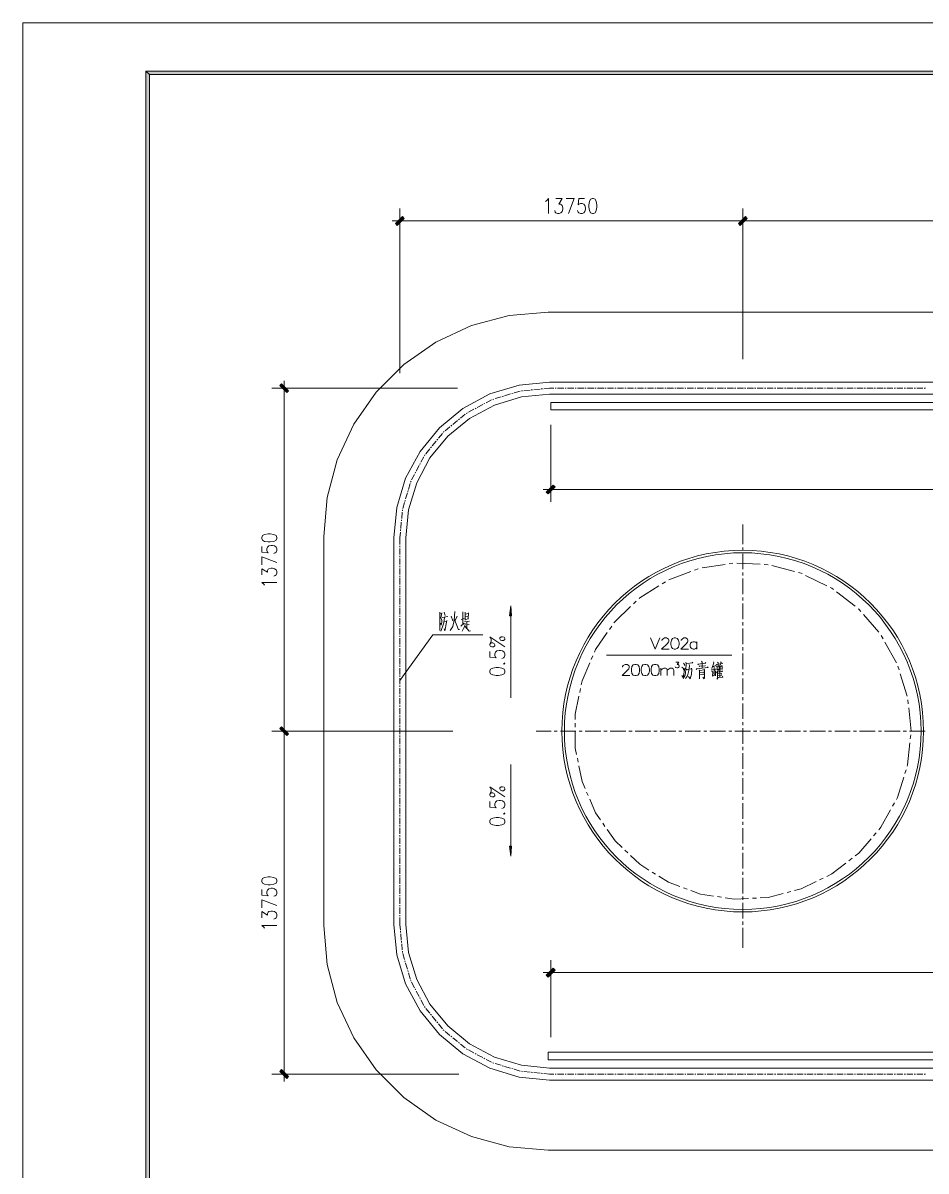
# Model space of a CAD drawing. Header units: millimetres. Extents: x -30643 to 86172, y -19411 to 63186.
# Drawn here: x -30643 to 4961, y 17923 to 63186 of the extents above; entities that cross this region are included whole.
import ezdxf

# ---------------------------------------------------------------- set-up
doc = ezdxf.new("R2010")
doc.units = ezdxf.units.MM

msp = doc.modelspace()

# ---------------------------------------------------------------- hatches: boundary and pattern name
h = msp.add_hatch(color=0)
h.dxf.hatch_style = 2
h.paths.add_polyline_path([(84274, 61288), (84137, 61150), (-25658, 61150), (-25796, 61288)])
h = msp.add_hatch(color=0)
h.dxf.hatch_style = 2
h.paths.add_polyline_path([(-25796, 61288), (-25658, 61150), (-25658, -17375), (-25796, -17513)])
h = msp.add_hatch(color=0)
h.dxf.hatch_style = 2
h.paths.add_polyline_path([(-15684, 55552), (-15614, 55482), (-15889, 55207), (-15959, 55276)])
h = msp.add_hatch(color=0)
h.dxf.hatch_style = 2
h.paths.add_polyline_path([(-2369, 55207), (-2438, 55276), (-2163, 55552), (-2094, 55482)])
h = msp.add_hatch(color=0)
h.dxf.hatch_style = 2
h.paths.add_polyline_path([(-2163, 55552), (-2094, 55482), (-2369, 55207), (-2438, 55276)])
h = msp.add_hatch(color=0)
h.dxf.hatch_style = 2
h.paths.add_polyline_path([(-20170, 48686), (-20240, 48616), (-20515, 48891), (-20446, 48961)])
h = msp.add_hatch(color=0)
h.dxf.hatch_style = 2
h.paths.add_polyline_path([(-9735, 44965), (-9665, 44896), (-9940, 44621), (-10010, 44690)])
h = msp.add_hatch(color=0)
h.dxf.hatch_style = 2
h.paths.add_polyline_path([(-11415, 40205), (-11377, 39812), (-11455, 39812)])
h = msp.add_hatch(color=0)
h.dxf.hatch_style = 2
h.paths.add_polyline_path([(-20515, 35371), (-20446, 35440), (-20170, 35165), (-20240, 35096)])
h = msp.add_hatch(color=0)
h.dxf.hatch_style = 2
h.paths.add_polyline_path([(-20170, 35165), (-20240, 35096), (-20515, 35371), (-20446, 35440)])
h = msp.add_hatch(color=0)
h.dxf.hatch_style = 2
h.paths.add_polyline_path([(-11415, 30332), (-11455, 30725), (-11377, 30725)])
h = msp.add_hatch(color=0)
h.dxf.hatch_style = 2
h.paths.add_polyline_path([(-9735, 25916), (-9665, 25846), (-9940, 25571), (-10010, 25641)])
h = msp.add_hatch(color=0)
h.dxf.hatch_style = 2
h.paths.add_polyline_path([(-20515, 21851), (-20446, 21921), (-20170, 21645), (-20240, 21576)])

# ---------------------------------------------------------------- linework, layer by layer
at = {"color": 0, "lineweight": 0}
for points in [[(-30643, -19411), (86172, -19411), (86172, 63186), (-30643, 63186)], [(84274, 61288), (84137, 61150), (-25658, 61150), (-25796, 61288)], [(-25796, 61288), (-25658, 61150), (-25658, -17375), (-25796, -17513)], [(-8195, 56264), (-8262, 56236), (-8307, 56152), (-8330, 56011), (-8330, 55927), (-8307, 55787), (-8262, 55702), (-8195, 55674), (-8149, 55674), (-8083, 55702), (-8038, 55787), (-8015, 55927), (-8015, 56011), (-8038, 56152), (-8083, 56236), (-8149, 56264)], [(-15684, 55552), (-15614, 55482), (-15889, 55207), (-15959, 55276)], [(-2369, 55207), (-2438, 55276), (-2163, 55552), (-2094, 55482)], [(-2163, 55552), (-2094, 55482), (-2369, 55207), (-2438, 55276)], [(-20170, 48686), (-20240, 48616), (-20515, 48891), (-20446, 48961)], [(-9735, 44965), (-9665, 44896), (-9940, 44621), (-10010, 44690)], [(-21228, 42860), (-21200, 42792), (-21115, 42747), (-20975, 42725), (-20891, 42725), (-20750, 42747), (-20666, 42792), (-20638, 42860), (-20638, 42905), (-20666, 42973), (-20750, 43018), (-20891, 43040), (-20975, 43040), (-21115, 43018), (-21200, 42973), (-21228, 42905)], [(-11415, 40205), (-11377, 39812), (-11455, 39812)], [(-11843, 38900), (-11815, 38855), (-11759, 38833), (-11703, 38833), (-11647, 38878), (-11647, 38923), (-11675, 38968), (-11731, 38990), (-11787, 38990), (-11843, 38945)], [(-5098, 38686), (-5098, 38749), (-5081, 38855), (-5030, 38918), (-4963, 38939), (-4912, 38939), (-4845, 38918), (-4794, 38855), (-4777, 38749), (-4777, 38686), (-4794, 38581), (-4845, 38518), (-4912, 38496), (-4963, 38496), (-5030, 38518), (-5081, 38581)], [(-12236, 37596), (-12208, 37530), (-12125, 37485), (-11984, 37462), (-11899, 37462), (-11759, 37485), (-11675, 37530), (-11647, 37596), (-11647, 37642), (-11675, 37709), (-11759, 37754), (-11899, 37777), (-11984, 37777), (-12125, 37754), (-12208, 37709), (-12236, 37642)], [(-6655, 37644), (-6655, 37707), (-6638, 37813), (-6587, 37875), (-6520, 37896), (-6470, 37896), (-6402, 37875), (-6352, 37813), (-6335, 37707), (-6335, 37644), (-6352, 37538), (-6402, 37475), (-6470, 37454), (-6520, 37454), (-6587, 37475), (-6638, 37538)], [(-6267, 37644), (-6267, 37707), (-6250, 37813), (-6200, 37875), (-6132, 37896), (-6082, 37896), (-6015, 37875), (-5964, 37813), (-5947, 37707), (-5947, 37644), (-5964, 37538), (-6015, 37475), (-6082, 37454), (-6132, 37454), (-6200, 37475), (-6250, 37538)], [(-5879, 37644), (-5879, 37707), (-5863, 37813), (-5812, 37875), (-5744, 37896), (-5694, 37896), (-5627, 37875), (-5576, 37813), (-5559, 37707), (-5559, 37644), (-5576, 37538), (-5627, 37475), (-5694, 37454), (-5744, 37454), (-5812, 37475), (-5863, 37538)], [(-20515, 35371), (-20446, 35440), (-20170, 35165), (-20240, 35096)], [(-20170, 35165), (-20240, 35096), (-20515, 35371), (-20446, 35440)], [(-11843, 32985), (-11815, 32940), (-11759, 32918), (-11703, 32918), (-11647, 32963), (-11647, 33007), (-11675, 33052), (-11731, 33075), (-11787, 33075), (-11843, 33030)], [(-12236, 31681), (-12208, 31614), (-12125, 31569), (-11984, 31546), (-11899, 31546), (-11759, 31569), (-11675, 31614), (-11647, 31681), (-11647, 31726), (-11675, 31794), (-11759, 31839), (-11899, 31861), (-11984, 31861), (-12125, 31839), (-12208, 31794), (-12236, 31726)], [(-11415, 30332), (-11455, 30725), (-11377, 30725)], [(-21228, 29340), (-21200, 29273), (-21115, 29228), (-20975, 29205), (-20891, 29205), (-20750, 29228), (-20666, 29273), (-20638, 29340), (-20638, 29385), (-20666, 29452), (-20750, 29497), (-20891, 29520), (-20975, 29520), (-21115, 29497), (-21200, 29452), (-21228, 29385)], [(-9735, 25916), (-9665, 25846), (-9940, 25571), (-10010, 25641)], [(-20515, 21851), (-20446, 21921), (-20170, 21645), (-20240, 21576)]]:
    msp.add_lwpolyline(points, close=True, dxfattribs=at)
for points in [[(-10037, 56152), (-9993, 56180), (-9926, 56264), (-9926, 55674)], [(-9633, 56264), (-9386, 56264), (-9521, 56039), (-9453, 56039), (-9408, 56011), (-9386, 55983), (-9363, 55898), (-9363, 55843), (-9386, 55758), (-9431, 55702), (-9498, 55674), (-9566, 55674), (-9633, 55702), (-9655, 55730), (-9678, 55787)], [(-9229, 56264), (-8914, 56264), (-9139, 55674)], [(-8510, 56264), (-8734, 56264), (-8757, 56011), (-8734, 56039), (-8667, 56067), (-8599, 56067), (-8532, 56039), (-8487, 55983), (-8465, 55898), (-8465, 55843), (-8487, 55758), (-8532, 55702), (-8599, 55674), (-8667, 55674), (-8734, 55702), (-8757, 55730), (-8779, 55787)], [(-15787, 49379), (-15787, 55870)], [(-2266, 49936), (-2266, 55870)], [(-2266, 49936), (-2266, 55870)], [(-15492, 55379), (-16081, 55379)], [(-15784, 55379), (-2268, 55379)], [(-2562, 55379), (-1971, 55379)], [(-1971, 55379), (-2562, 55379)], [(-2265, 55379), (16906, 55379)], [(-9936, 51788), (-11473, 51653), (-12963, 51254), (-14361, 50602), (-15625, 49717), (-16715, 48627), (-17600, 47363), (-18252, 45965), (-18651, 44475), (-18786, 42938)], [(-9936, 51788), (43752, 51788)], [(-20343, 48494), (-20343, 49083)], [(-9887, 49024), (-11084, 48907), (-12235, 48558), (-13295, 47991), (-14225, 47228), (-14989, 46297), (-15556, 45237), (-15905, 44086), (-16022, 42889)], [(43703, 49024), (-9887, 49024)], [(-13509, 48788), (-20835, 48788)], [(-20343, 48786), (-20343, 35270)], [(-9887, 48553), (-10992, 48444), (-12054, 48121), (-13033, 47598), (-13892, 46893), (-14596, 46036), (-15119, 45056), (-15442, 43994), (-15551, 42889)], [(-11794, 48446), (-12029, 48375)], [(-11700, 48475), (-11747, 48460)], [(-11417, 48560), (-11652, 48489)], [(-11323, 48589), (-11370, 48575)], [(-11041, 48675), (-11277, 48603)], [(-10943, 48684), (-10992, 48679)], [(-10650, 48713), (-10895, 48689)], [(-10552, 48723), (-10601, 48718)], [(-10258, 48752), (-10503, 48728)], [(-10161, 48762), (-10209, 48757)], [(-9887, 48788), (-10111, 48767)], [(-9714, 48788), (-9887, 48788)], [(43703, 48553), (-9887, 48553)], [(-9617, 48788), (-9665, 48788)], [(-9321, 48788), (-9567, 48788)], [(-9223, 48788), (-9272, 48788)], [(-8928, 48788), (-9174, 48788)], [(-8830, 48788), (-8879, 48788)], [(-8534, 48788), (-8781, 48788)], [(-8437, 48788), (-8486, 48788)], [(-8142, 48788), (-8387, 48788)], [(-8043, 48788), (-8092, 48788)], [(-7748, 48788), (-7994, 48788)], [(-7650, 48788), (-7699, 48788)], [(-7355, 48788), (-7601, 48788)], [(-7257, 48788), (-7306, 48788)], [(-6962, 48788), (-7207, 48788)], [(-6863, 48788), (-6912, 48788)], [(-6568, 48788), (-6814, 48788)], [(-6470, 48788), (-6519, 48788)], [(-6175, 48788), (-6421, 48788)], [(-6076, 48788), (-6126, 48788)], [(-5782, 48788), (-6027, 48788)], [(-5683, 48788), (-5732, 48788)], [(-5388, 48788), (-5634, 48788)], [(-5290, 48788), (-5339, 48788)], [(-4995, 48788), (-5240, 48788)], [(-4896, 48788), (-4946, 48788)], [(-4602, 48788), (-4847, 48788)], [(-4503, 48788), (-4552, 48788)], [(-4208, 48788), (-4454, 48788)], [(-4110, 48788), (-4159, 48788)], [(-3815, 48788), (-4060, 48788)], [(-3716, 48788), (-3766, 48788)], [(-3421, 48788), (-3668, 48788)], [(-3323, 48788), (-3372, 48788)], [(-3028, 48788), (-3274, 48788)], [(-2930, 48788), (-2979, 48788)], [(-2635, 48788), (-2881, 48788)], [(-2537, 48788), (-2585, 48788)], [(-2241, 48788), (-2488, 48788)], [(-2144, 48788), (-2192, 48788)], [(-1848, 48788), (-2094, 48788)], [(-1750, 48788), (-1799, 48788)], [(-1455, 48788), (-1701, 48788)], [(-1357, 48788), (-1406, 48788)], [(-1062, 48788), (-1308, 48788)], [(-964, 48788), (-1013, 48788)], [(-669, 48788), (-914, 48788)], [(-570, 48788), (-619, 48788)], [(-275, 48788), (-521, 48788)], [(-177, 48788), (-226, 48788)], [(118, 48788), (-128, 48788)], [(217, 48788), (167, 48788)], [(511, 48788), (266, 48788)], [(610, 48788), (561, 48788)], [(905, 48788), (659, 48788)], [(1003, 48788), (954, 48788)], [(1298, 48788), (1053, 48788)], [(1397, 48788), (1347, 48788)], [(1691, 48788), (1446, 48788)], [(1790, 48788), (1741, 48788)], [(2085, 48788), (1839, 48788)], [(2183, 48788), (2134, 48788)], [(2478, 48788), (2233, 48788)], [(2577, 48788), (2527, 48788)], [(2872, 48788), (2626, 48788)], [(2970, 48788), (2921, 48788)], [(3265, 48788), (3019, 48788)], [(3363, 48788), (3314, 48788)], [(3658, 48788), (3412, 48788)], [(3757, 48788), (3708, 48788)], [(4052, 48788), (3805, 48788)], [(4149, 48788), (4101, 48788)], [(4445, 48788), (4199, 48788)], [(4543, 48788), (4494, 48788)], [(4838, 48788), (4592, 48788)], [(4936, 48788), (4887, 48788)], [(-12775, 48002), (-12818, 47979)], [(-12515, 48141), (-12732, 48026)], [(-12429, 48188), (-12471, 48164)], [(-12168, 48327), (-12385, 48211)], [(-12076, 48360), (-12123, 48346)], [(-9838, 48223), (42769, 48223)], [(-9838, 48223), (-9838, 47928)], [(-13431, 47575), (-13469, 47544)], [(-13203, 47763), (-13393, 47606)], [(-13122, 47817), (-13165, 47794)], [(-12862, 47956), (-13079, 47840)], [(-9838, 47928), (42769, 47928)], [(-14039, 47076), (-14058, 47060), (-14074, 47041)], [(-13811, 47264), (-14001, 47107)], [(-13735, 47326), (-13773, 47295)], [(-13507, 47513), (-13697, 47357)], [(-9838, 47338), (-9838, 44301)], [(-14355, 46699), (-14511, 46509)], [(-14293, 46775), (-14324, 46737)], [(-14105, 47003), (-14261, 46813)], [(-14604, 46395), (-14761, 46205)], [(-14542, 46471), (-14573, 46433)], [(-15024, 45734), (-15139, 45517)], [(-14977, 45820), (-15001, 45777)], [(-14838, 46081), (-14954, 45864)], [(-14792, 46167), (-14815, 46124)], [(-15209, 45387), (-15325, 45170)], [(-15162, 45474), (-15186, 45431)], [(-15372, 45032), (-15444, 44796)], [(-15344, 45125), (-15358, 45078)], [(-15572, 44372), (-15587, 44326)], [(-15487, 44655), (-15558, 44419)], [(-15458, 44749), (-15472, 44702)], [(-9543, 44793), (-10132, 44793)], [(43258, 44793), (-9835, 44793)], [(-15677, 43994), (-15682, 43946)], [(-15601, 44279), (-15672, 44043)], [(-15726, 43505), (-15750, 43260)], [(-15716, 43603), (-15721, 43554)], [(-15687, 43897), (-15711, 43652)], [(-15764, 43114), (-15787, 42889)], [(-15755, 43212), (-15760, 43163)], [(-2266, 42631), (-2266, 43415)], [(-21228, 42545), (-21228, 42320), (-20975, 42298), (-21004, 42320), (-21031, 42388), (-21031, 42455), (-21004, 42523), (-20947, 42568), (-20863, 42590), (-20807, 42590), (-20722, 42568), (-20666, 42523), (-20638, 42455), (-20638, 42388), (-20666, 42320), (-20694, 42298), (-20750, 42276)], [(-18786, 27599), (-18786, 42938)], [(-16022, 27648), (-16022, 42889)], [(-15787, 42619), (-15787, 42889)], [(-15787, 42520), (-15787, 42569)], [(-15551, 27648), (-15551, 42889)], [(-21228, 41826), (-21228, 42141), (-20638, 41916)], [(-15787, 42225), (-15787, 42471)], [(-15787, 42127), (-15787, 42176)], [(-2266, 42385), (-2266, 42507)], [(-2266, 41648), (-2266, 42262)], [(-21228, 41422), (-21228, 41669), (-21004, 41534), (-21004, 41601), (-20975, 41646), (-20947, 41669), (-20863, 41691), (-20807, 41691), (-20722, 41669), (-20666, 41624), (-20638, 41557), (-20638, 41489), (-20666, 41422), (-20694, 41399), (-20750, 41377)], [(-15787, 41832), (-15787, 42078)], [(-15787, 41733), (-15787, 41783)], [(-15787, 41439), (-15787, 41684)], [(-4018, 41661), (-4163, 41607)], [(-2956, 41842), (-3871, 41702)], [(-2652, 41890), (-2804, 41866)], [(-1574, 41845), (-2498, 41892)], [(-1266, 41829), (-1420, 41837)], [(-221, 41560), (-1117, 41792)], [(-15787, 41340), (-15787, 41389)], [(-15787, 41045), (-15787, 41291)], [(-4307, 41554), (-5175, 41232)], [(-2266, 41401), (-2266, 41524)], [(-2266, 40664), (-2266, 41279)], [(74, 41475), (39, 41492), (-72, 41521)], [(1043, 40999), (213, 41407)], [(-21115, 41017), (-21144, 41062), (-21228, 41130), (-20638, 41130)], [(-15787, 40947), (-15787, 40996)], [(-15787, 40652), (-15787, 40897)], [(-5569, 40990), (-6329, 40517), (-6351, 40496)], [(-5307, 41154), (-5438, 41072)], [(1311, 40849), (1245, 40901), (1182, 40932)], [(2165, 40189), (1433, 40755)], [(-15787, 40553), (-15787, 40603)], [(-15787, 40259), (-15787, 40504)], [(-6462, 40390), (-6574, 40284)], [(-2266, 40418), (-2266, 40541)], [(-2266, 39681), (-2266, 40295)], [(-15787, 40160), (-15787, 40209)], [(-15787, 39865), (-15787, 40111)], [(-14205, 39951), (-14205, 39231)], [(-14205, 39890), (-14134, 39907)], [(-14127, 39933), (-14173, 39734), (-14127, 39639), (-14127, 39560), (-14153, 39448), (-14179, 39526)], [(-14036, 39959), (-14004, 39821)], [(-13620, 39977), (-13646, 39630)], [(-13301, 39969), (-13301, 39474)], [(-13210, 39951), (-13210, 39639)], [(-13210, 39881), (-13073, 39907)], [(-13073, 39933), (-13086, 39699)], [(-11415, 40205), (-11415, 36580)], [(-6686, 40178), (-7302, 39591), (-7345, 39530)], [(2391, 39981), (2306, 40079), (2287, 40094)], [(3094, 39162), (2492, 39864)], [(-15787, 39767), (-15787, 39816)], [(-15787, 39472), (-15787, 39717)], [(-15787, 39373), (-15787, 39423)], [(-14121, 39743), (-13893, 39786)], [(-14023, 39760), (-14055, 39534), (-14101, 39378)], [(-13932, 39630), (-14010, 39222), (-14043, 39300)], [(-14043, 39586), (-13939, 39604)], [(-13646, 39647), (-13698, 39387), (-13796, 39231)], [(-13756, 39795), (-13698, 39613)], [(-13633, 39673), (-13476, 39266)], [(-13522, 39795), (-13607, 39630)], [(-13379, 39404), (-13243, 39517)], [(-13373, 39665), (-13243, 39708)], [(-13203, 39508), (-13223, 39404), (-13269, 39309), (-13321, 39214)], [(-13236, 39569), (-13041, 39604)], [(-13223, 39404), (-13053, 39214)], [(-13210, 39777), (-13119, 39795)], [(-13210, 39673), (-13073, 39699)], [(-13145, 39578), (-13145, 39318)], [(-13145, 39456), (-13053, 39474)], [(-7433, 39404), (-7521, 39278)], [(-2266, 39435), (-2266, 39558)], [(-15787, 39078), (-15787, 39325)], [(-15787, 37264), (-14490, 39064)], [(-15787, 38980), (-15787, 39029)], [(-15787, 38685), (-15787, 38931)], [(-14490, 39064), (-12512, 39064)], [(-14101, 39378), (-14173, 39214)], [(-13476, 39274), (-13431, 39274)], [(-13053, 39214), (-13001, 39222)], [(-11647, 38586), (-12236, 38990)], [(-12236, 38698), (-12180, 38743), (-12125, 38743), (-12068, 38720), (-12040, 38675), (-12040, 38631), (-12096, 38586), (-12152, 38586), (-12208, 38608), (-12236, 38653), (-12236, 38698), (-12208, 38743), (-12180, 38810), (-12180, 38878), (-12208, 38945), (-12236, 38990)], [(-7609, 39151), (-8069, 38489), (-8116, 38380)], [(-5907, 38939), (-5721, 38496), (-5536, 38939)], [(-5452, 38834), (-5452, 38855), (-5418, 38897), (-5350, 38939), (-5266, 38939), (-5199, 38897), (-5182, 38855), (-5182, 38812), (-5199, 38770), (-5250, 38707), (-5468, 38496), (-5165, 38496)], [(-4693, 38834), (-4693, 38855), (-4659, 38897), (-4592, 38939), (-4508, 38939), (-4440, 38897), (-4424, 38855), (-4424, 38812), (-4440, 38770), (-4491, 38707), (-4710, 38496), (-4407, 38496)], [(-2266, 38698), (-2266, 39312)], [(3266, 38907), (3191, 39043)], [(-15787, 38587), (-15787, 38636)], [(-15787, 38292), (-15787, 38538)], [(-4070, 38728), (-4120, 38770), (-4170, 38791), (-4221, 38791), (-4272, 38770), (-4322, 38728), (-4339, 38665), (-4339, 38623), (-4322, 38560), (-4272, 38518), (-4221, 38496), (-4170, 38496), (-4120, 38518), (-4070, 38560)], [(-4070, 38791), (-4070, 38496)], [(-2266, 38451), (-2266, 38575)], [(3790, 37964), (3341, 38773)], [(-15787, 38194), (-15787, 38242)], [(-15787, 37898), (-15787, 38145)], [(-12236, 38406), (-12236, 38181), (-11984, 38159), (-12012, 38181), (-12040, 38249), (-12040, 38316), (-12012, 38383), (-11956, 38428), (-11871, 38451), (-11815, 38451), (-11731, 38428), (-11675, 38383), (-11647, 38316), (-11647, 38249), (-11675, 38181), (-11703, 38159), (-11759, 38136)], [(-8178, 38238), (-8238, 38096)], [(-7634, 38263), (-2693, 38263)], [(-3859, 37986), (-3887, 38021)], [(-2266, 37714), (-2266, 38329)], [(-15787, 37801), (-15787, 37850)], [(-15787, 37505), (-15787, 37751)], [(-11703, 37934), (-11675, 37911), (-11647, 37934), (-11675, 37956)], [(-8299, 37955), (-8599, 37255), (-8632, 37095)], [(-7009, 37791), (-7009, 37813), (-6975, 37855), (-6907, 37896), (-6824, 37896), (-6756, 37855), (-6739, 37813), (-6739, 37770), (-6756, 37728), (-6807, 37665), (-7026, 37454), (-6722, 37454)], [(-5492, 37454), (-5492, 37749)], [(-5492, 37665), (-5424, 37728), (-5373, 37749), (-5307, 37749), (-5256, 37728), (-5239, 37665), (-5239, 37454)], [(-5239, 37665), (-5172, 37728), (-5121, 37749), (-5053, 37749), (-5003, 37728), (-4986, 37665), (-4986, 37454)], [(-4910, 37981), (-4784, 37981), (-4851, 37896), (-4818, 37896), (-4792, 37886), (-4784, 37875), (-4767, 37844), (-4767, 37823), (-4784, 37791), (-4801, 37770), (-4834, 37760), (-4868, 37760), (-4902, 37770), (-4919, 37781), (-4927, 37802)], [(-4602, 37737), (-4672, 37783)], [(-4616, 37376), (-4547, 37753)], [(-4514, 37986), (-4491, 37928), (-4504, 37678), (-4542, 37475), (-4611, 37335)], [(-4556, 37899), (-4607, 37951)], [(-4602, 37737), (-4602, 37667)], [(-4556, 37899), (-4552, 37846)], [(-4361, 37835), (-4388, 37661), (-4449, 37452), (-4519, 37335)], [(-4486, 37934), (-4236, 37957), (-4254, 37980)], [(-4481, 37701), (-4268, 37725), (-4286, 37753), (-4268, 37713), (-4282, 37516), (-4333, 37324), (-4398, 37423)], [(-4481, 37701), (-4458, 37678)], [(-4361, 37835), (-4384, 37899)], [(-4073, 37696), (-4096, 37719), (-3627, 37771), (-3650, 37806)], [(-4013, 37876), (-4040, 37910), (-3724, 37946), (-3743, 37969)], [(-3970, 37806), (-3989, 37823), (-3747, 37846), (-3766, 37858)], [(-3966, 37649), (-3966, 37330), (-3984, 37359)], [(-3966, 37649), (-3979, 37684)], [(-3770, 37678), (-3966, 37655)], [(-3813, 37580), (-3956, 37562)], [(-3859, 37986), (-3859, 37748)], [(-3770, 37678), (-3789, 37707), (-3770, 37672), (-3770, 37365), (-3785, 37324), (-3840, 37388)], [(-3813, 37580), (-3827, 37608)], [(-3488, 37661), (-3502, 37684), (-3315, 37707), (-3334, 37725)], [(-3399, 37962), (-3483, 37737)], [(-3450, 37597), (-3478, 37626)], [(-3450, 37597), (-3455, 37428), (-3334, 37487)], [(-3338, 37835), (-3436, 37817)], [(-3399, 37962), (-3413, 37998)], [(-3395, 37777), (-3408, 37800)], [(-3395, 37777), (-3390, 37475)], [(-3357, 37655), (-3334, 37620), (-3334, 37446)], [(-3338, 37835), (-3353, 37864)], [(-3297, 37870), (-3320, 37893), (-3060, 37928), (-3074, 37951)], [(-3241, 37661), (-3302, 37568)], [(-3279, 37806), (-3297, 37823)], [(-3265, 37620), (-3265, 37318), (-3283, 37347)], [(-3204, 37817), (-3213, 37835), (-3199, 37817), (-3199, 37684), (-3199, 37696), (-3279, 37696)], [(-3204, 37817), (-3279, 37806)], [(-3279, 37806), (-3279, 37684)], [(-3236, 37957), (-3265, 37986)], [(-3070, 37620), (-3260, 37597)], [(-3241, 37661), (-3246, 37696)], [(-3236, 37957), (-3232, 37841)], [(-3158, 37655), (-3190, 37690)], [(-3186, 37626), (-3167, 37591), (-3163, 37382)], [(-3158, 37655), (-3176, 37620)], [(-3158, 37806), (-3172, 37823)], [(-3144, 38003), (-3120, 37974), (-3167, 37835)], [(-3144, 37817), (-3083, 37829), (-3097, 37853), (-3079, 37823), (-3079, 37701), (-3079, 37719), (-3158, 37713)], [(-3158, 37806), (-3158, 37701)], [(-3093, 37644), (-3070, 37620)], [(-2266, 37468), (-2266, 37592)], [(3899, 37677), (3852, 37824)], [(-15787, 37407), (-15787, 37456)], [(-15787, 37112), (-15787, 37358)], [(-4616, 37376), (-4668, 37463)], [(-3966, 37487), (-3808, 37498), (-3822, 37528)], [(-3088, 37475), (-3255, 37458)], [(-3236, 37359), (-3255, 37382), (-3051, 37399), (-3070, 37435)], [(-3097, 37539), (-3246, 37521)], [(-3097, 37539), (-3111, 37556)], [(-3088, 37475), (-3102, 37498)], [(-2266, 36731), (-2266, 37345)], [(4222, 36647), (3945, 37530)], [(-15787, 37014), (-15787, 37063)], [(-15787, 36719), (-15787, 36965)], [(-15787, 36620), (-15787, 36670)], [(-8663, 36943), (-8694, 36792)], [(-15787, 36326), (-15787, 36571)], [(-15787, 36227), (-15787, 36276)], [(-8725, 36642), (-8869, 35940), (-8869, 35731)], [(-2266, 36485), (-2266, 36608)], [(-2266, 35748), (-2266, 36362)], [(4262, 36342), (4247, 36495)], [(-15787, 35932), (-15787, 36178)], [(-15787, 35834), (-15787, 35883)], [(-15787, 35539), (-15787, 35785)], [(4371, 35268), (4277, 36188)], [(-20343, 35564), (-20343, 34973)], [(-20343, 34973), (-20343, 35564)], [(-15787, 35440), (-15787, 35490)], [(-15787, 35146), (-15787, 35391)], [(-8869, 35577), (-8869, 35423)], [(-2266, 35502), (-2266, 35625)], [(-2266, 34764), (-2266, 35379)], [(-13690, 35268), (-20835, 35268)], [(-13690, 35268), (-20835, 35268)], [(-20343, 35267), (-20343, 21750)], [(-15787, 35047), (-15787, 35096)], [(-15787, 34752), (-15787, 34998)], [(-10413, 35268), (-9825, 35268)], [(-9703, 35268), (-9579, 35268)], [(-9456, 35268), (-8842, 35268)], [(-8869, 35268), (-8869, 34597), (-8819, 34348)], [(-8719, 35268), (-8596, 35268)], [(-8473, 35268), (-7859, 35268)], [(-7736, 35268), (-7613, 35268)], [(-7490, 35268), (-6875, 35268)], [(-6753, 35268), (-6630, 35268)], [(-6506, 35268), (-5892, 35268)], [(-5769, 35268), (-5646, 35268)], [(-5523, 35268), (-4909, 35268)], [(-4786, 35268), (-4663, 35268)], [(-4540, 35268), (-3925, 35268)], [(-3803, 35268), (-3680, 35268)], [(-3557, 35268), (-2942, 35268)], [(-2819, 35268), (-2697, 35268)], [(-2574, 35268), (-1959, 35268)], [(-1836, 35268), (-1713, 35268)], [(-1590, 35268), (-975, 35268)], [(-853, 35268), (-730, 35268)], [(-607, 35268), (8, 35268)], [(131, 35268), (253, 35268)], [(376, 35268), (991, 35268)], [(1114, 35268), (1237, 35268)], [(1359, 35268), (1974, 35268)], [(2097, 35268), (2220, 35268)], [(2343, 35268), (2957, 35268)], [(3081, 35268), (3204, 35268)], [(3326, 35268), (3941, 35268)], [(4064, 35268), (4187, 35268)], [(4310, 35268), (4924, 35268)], [(4340, 34961), (4356, 35115)], [(-15787, 34654), (-15787, 34703)], [(-15787, 34359), (-15787, 34604)], [(-2266, 34519), (-2266, 34642)], [(4222, 33890), (4235, 33932), (4324, 34808)], [(-15787, 34260), (-15787, 34310)], [(-15787, 33966), (-15787, 34211)], [(-11415, 30332), (-11415, 33956)], [(-8787, 34197), (-8756, 34046)], [(-2266, 33781), (-2266, 34395)], [(-15787, 33867), (-15787, 33916)], [(-15787, 33572), (-15787, 33818)], [(-15787, 33474), (-15787, 33523)], [(-8725, 33895), (-8599, 33282), (-8482, 33007)], [(-2266, 33536), (-2266, 33658)], [(4130, 33595), (4175, 33742)], [(-15787, 33179), (-15787, 33424)], [(-15787, 33080), (-15787, 33130)], [(-11647, 32670), (-12236, 33075)], [(-12236, 32783), (-12180, 32828), (-12125, 32828), (-12068, 32805), (-12040, 32760), (-12040, 32715), (-12096, 32670), (-12152, 32670), (-12208, 32693), (-12236, 32738), (-12236, 32783), (-12208, 32828), (-12180, 32895), (-12180, 32963), (-12208, 33030), (-12236, 33075)], [(-2266, 32798), (-2266, 33412)], [(3790, 32573), (3833, 32651), (4083, 33448)], [(-15787, 32785), (-15787, 33031)], [(-15787, 32687), (-15787, 32736)], [(-15787, 32392), (-15787, 32638)], [(-8420, 32866), (-8360, 32724)], [(-2266, 32552), (-2266, 32675)], [(-15787, 32294), (-15787, 32343)], [(-15787, 31999), (-15787, 32245)], [(-12236, 32491), (-12236, 32265), (-11984, 32243), (-12012, 32265), (-12040, 32333), (-12040, 32401), (-12012, 32468), (-11956, 32513), (-11871, 32536), (-11815, 32536), (-11731, 32513), (-11675, 32468), (-11647, 32401), (-11647, 32333), (-11675, 32265), (-11703, 32243), (-11759, 32221)], [(-8299, 32582), (-8069, 32047), (-7874, 31766)], [(-2266, 31814), (-2266, 32429)], [(3094, 31375), (3181, 31477), (3565, 32168)], [(3640, 32303), (3715, 32438)], [(-15787, 31900), (-15787, 31949)], [(-15787, 31605), (-15787, 31852)], [(-11703, 32018), (-11675, 31996), (-11647, 32018), (-11675, 32041)], [(-2266, 31569), (-2266, 31692)], [(-15787, 31508), (-15787, 31556)], [(-15787, 31212), (-15787, 31458)], [(-7785, 31639), (-7697, 31512)], [(-7609, 31386), (-7302, 30945), (-7021, 30678)], [(-2266, 30831), (-2266, 31446)], [(2893, 31141), (2993, 31258)], [(-15787, 31114), (-15787, 31163)], [(-15787, 30819), (-15787, 31065)], [(2165, 30348), (2306, 30458), (2793, 31024)], [(-15787, 30721), (-15787, 30770)], [(-15787, 30425), (-15787, 30672)], [(-15787, 30327), (-15787, 30377)], [(-6910, 30572), (-6798, 30465)], [(-6686, 30359), (-6329, 30020), (-5962, 29791)], [(-2266, 30586), (-2266, 30708)], [(-2266, 29848), (-2266, 30463)], [(-15787, 30033), (-15787, 30278)], [(-15787, 29934), (-15787, 29983)], [(-15787, 29639), (-15787, 29885)], [(1043, 29537), (1245, 29636), (1799, 30065)], [(1921, 30159), (2043, 30254)], [(-15787, 29541), (-15787, 29590)], [(-15787, 29246), (-15787, 29492)], [(-5831, 29710), (-5700, 29628)], [(-5569, 29546), (-5189, 29309), (-4742, 29144)], [(-2266, 29602), (-2266, 29725)], [(-2266, 28865), (-2266, 29480)], [(767, 29401), (905, 29469)], [(-21228, 29025), (-21228, 28800), (-20975, 28778), (-21004, 28800), (-21031, 28868), (-21031, 28935), (-21004, 29002), (-20947, 29047), (-20863, 29070), (-20807, 29070), (-20722, 29047), (-20666, 29002), (-20638, 28935), (-20638, 28868), (-20666, 28800), (-20694, 28778), (-20750, 28755)], [(-15787, 29147), (-15787, 29197)], [(-15787, 28853), (-15787, 29098)], [(-4597, 29090), (-4452, 29036)], [(-4307, 28983), (-3930, 28843), (-3414, 28764)], [(-221, 28977), (39, 29044), (628, 29333)], [(-21228, 28306), (-21228, 28620), (-20638, 28396)], [(-15787, 28754), (-15787, 28803)], [(-15787, 28459), (-15787, 28705)], [(-3261, 28741), (-3109, 28717)], [(-2956, 28694), (-2602, 28639), (-2036, 28668)], [(-2266, 28619), (-2266, 28741)], [(-1882, 28676), (-1728, 28684)], [(-1574, 28691), (-1261, 28708), (-669, 28861)], [(-519, 28900), (-370, 28938)], [(-21228, 27901), (-21228, 28149), (-21004, 28014), (-21004, 28081), (-20975, 28126), (-20947, 28149), (-20863, 28171), (-20807, 28171), (-20722, 28149), (-20666, 28104), (-20638, 28036), (-20638, 27969), (-20666, 27901), (-20694, 27879), (-20750, 27856)], [(-15787, 28361), (-15787, 28410)], [(-15787, 28066), (-15787, 28311)], [(-2266, 27881), (-2266, 28496)], [(-16022, 27648), (-15905, 26451), (-15556, 25300), (-14989, 24239), (-14225, 23309), (-13295, 22546), (-12235, 21979), (-11084, 21630), (-9887, 21512)], [(-15787, 27967), (-15787, 28017)], [(-15787, 27648), (-15787, 27918)], [(-15787, 27648), (-15764, 27423)], [(-15551, 27648), (-15442, 26543), (-15119, 25481), (-14596, 24501), (-13892, 23643), (-13033, 22939), (-12054, 22415), (-10992, 22093), (-9887, 21984)], [(-2266, 27635), (-2266, 27758)], [(-21115, 27497), (-21144, 27542), (-21228, 27609), (-20638, 27609)], [(-18786, 27599), (-18651, 26062), (-18252, 24572), (-17600, 23174), (-16715, 21910), (-15625, 20819), (-14361, 19935), (-12963, 19283), (-11473, 18884), (-9936, 18749)], [(-15760, 27374), (-15755, 27325)], [(-15750, 27276), (-15726, 27031)], [(-2266, 26729), (-2266, 27513)], [(-15721, 26983), (-15716, 26934)], [(-15711, 26884), (-15687, 26640)], [(-15682, 26591), (-15677, 26542)], [(-15672, 26493), (-15601, 26258)], [(-15587, 26211), (-15572, 26164)], [(-15558, 26117), (-15487, 25882)], [(-15472, 25834), (-15458, 25788)], [(-9838, 23199), (-9838, 26236)], [(-15444, 25741), (-15372, 25505)], [(-15358, 25459), (-15344, 25412)], [(-15325, 25367), (-15209, 25150)], [(-9543, 25744), (-10132, 25744)], [(43258, 25744), (-9835, 25744)], [(-15186, 25106), (-15162, 25063)], [(-15139, 25020), (-15024, 24803)], [(-15001, 24759), (-14977, 24716)], [(-14954, 24673), (-14838, 24456)], [(-14815, 24412), (-14792, 24370)], [(-14761, 24331), (-14604, 24141)], [(-14573, 24103), (-14542, 24065)], [(-14511, 24027), (-14355, 23837)], [(-14324, 23799), (-14293, 23761)], [(-14261, 23723), (-14105, 23533)], [(-14074, 23495), (-14058, 23476), (-14039, 23460)], [(-14001, 23429), (-13811, 23273)], [(-13773, 23242), (-13735, 23211)], [(-13697, 23180), (-13507, 23024)], [(-13469, 22992), (-13431, 22961)], [(-13393, 22930), (-13203, 22774)], [(-13165, 22743), (-13122, 22720)], [(-13079, 22697), (-12862, 22581)], [(-12818, 22557), (-12775, 22534)], [(-12732, 22511), (-12515, 22396)], [(-12471, 22372), (-12429, 22349)], [(-12385, 22326), (-12168, 22210)], [(-12123, 22191), (-12076, 22177)], [(-9936, 22608), (42769, 22608)], [(-9936, 22313), (-9936, 22608)], [(-9936, 22313), (42769, 22313)], [(-13459, 21748), (-20835, 21748)], [(-20343, 22043), (-20343, 21453)], [(-12029, 22162), (-11794, 22091)], [(-11747, 22077), (-11700, 22062)], [(-11652, 22048), (-11417, 21977)], [(-11370, 21962), (-11323, 21948)], [(-11277, 21934), (-11041, 21862)], [(-10992, 21857), (-10943, 21852)], [(-10895, 21847), (-10650, 21824)], [(-10601, 21819), (-10552, 21814)], [(-10503, 21809), (-10258, 21785)], [(-10209, 21780), (-10161, 21775)], [(-10111, 21770), (-9887, 21748)], [(43703, 21984), (-9887, 21984)], [(-9714, 21748), (-9887, 21748)], [(-9617, 21748), (-9665, 21748)], [(-9321, 21748), (-9567, 21748)], [(-9223, 21748), (-9272, 21748)], [(-8928, 21748), (-9174, 21748)], [(-8830, 21748), (-8879, 21748)], [(-8534, 21748), (-8781, 21748)], [(-8437, 21748), (-8486, 21748)], [(-8142, 21748), (-8387, 21748)], [(-8043, 21748), (-8092, 21748)], [(-7748, 21748), (-7994, 21748)], [(-7650, 21748), (-7699, 21748)], [(-7355, 21748), (-7601, 21748)], [(-7257, 21748), (-7306, 21748)], [(-6962, 21748), (-7207, 21748)], [(-6863, 21748), (-6912, 21748)], [(-6568, 21748), (-6814, 21748)], [(-6470, 21748), (-6519, 21748)], [(-6175, 21748), (-6421, 21748)], [(-6076, 21748), (-6126, 21748)], [(-5782, 21748), (-6027, 21748)], [(-5683, 21748), (-5732, 21748)], [(-5388, 21748), (-5634, 21748)], [(-5290, 21748), (-5339, 21748)], [(-4995, 21748), (-5240, 21748)], [(-4896, 21748), (-4946, 21748)], [(-4602, 21748), (-4847, 21748)], [(-4503, 21748), (-4552, 21748)], [(-4208, 21748), (-4454, 21748)], [(-4110, 21748), (-4159, 21748)], [(-3815, 21748), (-4060, 21748)], [(-3716, 21748), (-3766, 21748)], [(-3421, 21748), (-3668, 21748)], [(-3323, 21748), (-3372, 21748)], [(-3028, 21748), (-3274, 21748)], [(-2930, 21748), (-2979, 21748)], [(-2635, 21748), (-2881, 21748)], [(-2537, 21748), (-2585, 21748)], [(-2241, 21748), (-2488, 21748)], [(-2144, 21748), (-2192, 21748)], [(-1848, 21748), (-2094, 21748)], [(-1750, 21748), (-1799, 21748)], [(-1455, 21748), (-1701, 21748)], [(-1357, 21748), (-1406, 21748)], [(-1062, 21748), (-1308, 21748)], [(-964, 21748), (-1013, 21748)], [(-669, 21748), (-914, 21748)], [(-570, 21748), (-619, 21748)], [(-275, 21748), (-521, 21748)], [(-177, 21748), (-226, 21748)], [(118, 21748), (-128, 21748)], [(217, 21748), (167, 21748)], [(511, 21748), (266, 21748)], [(610, 21748), (561, 21748)], [(905, 21748), (659, 21748)], [(1003, 21748), (954, 21748)], [(1298, 21748), (1053, 21748)], [(1397, 21748), (1347, 21748)], [(1691, 21748), (1446, 21748)], [(1790, 21748), (1741, 21748)], [(2085, 21748), (1839, 21748)], [(2183, 21748), (2134, 21748)], [(2478, 21748), (2233, 21748)], [(2577, 21748), (2527, 21748)], [(2872, 21748), (2626, 21748)], [(2970, 21748), (2921, 21748)], [(3265, 21748), (3019, 21748)], [(3363, 21748), (3314, 21748)], [(3658, 21748), (3412, 21748)], [(3757, 21748), (3708, 21748)], [(4052, 21748), (3805, 21748)], [(4149, 21748), (4101, 21748)], [(4445, 21748), (4199, 21748)], [(4543, 21748), (4494, 21748)], [(4838, 21748), (4592, 21748)], [(4936, 21748), (4887, 21748)], [(43703, 21512), (-9887, 21512)], [(-9936, 18749), (43752, 18749)]]:
    msp.add_lwpolyline(points, dxfattribs=at)
for radius in [7129, 7031]:
    msp.add_circle((-2266, 35268), radius, dxfattribs=at)

doc.saveas('drawing.dxf')
